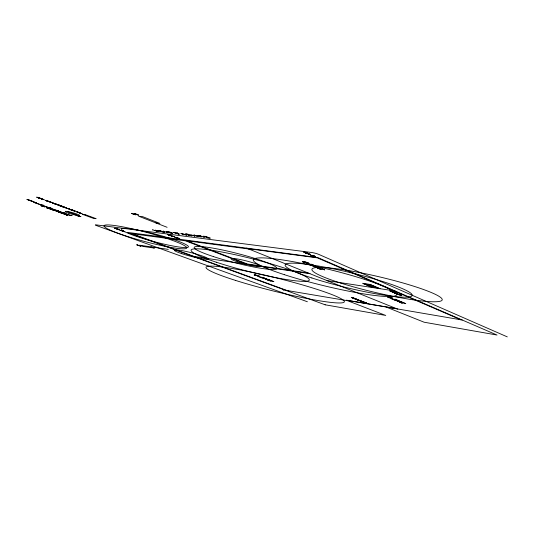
<?xml version="1.0" encoding="UTF-8"?>
<svg xmlns="http://www.w3.org/2000/svg" width="534" height="534" viewBox="0 0 534 534"><rect width="100%" height="100%" fill="white"/><g stroke="black" fill="none" stroke-linecap="round" stroke-linejoin="round"><path stroke-width="0.8" d="M42.279 206.064L41.639 205.83M397.783 301.236L399.986 301.523M57.725 211.391L55.796 211.063L57.312 211.244M269.743 280.176L269.196 280.143A3.618 0.354 14.1 0 1 268.862 280.09L266.012 279.402A4.179 0.407 14.1 0 1 265.725 279.302L265.184 278.968L269.476 279.903A4.172 0.407 14.1 0 1 269.743 280.003L270.251 280.297L267.247 279.789M392.417 298.259L387.651 297.138L388.745 297.224L388.191 297.204M302.351 261.62L302.611 261.58A4.96 0.627 13.8 0 1 304.814 261.887A2.657 0.34 13.8 0 1 305.949 262.161M270.791 281.091L271.486 280.744L273.882 281.565L267.821 280.063L270.444 281.031M320.887 269.39L322.082 268.902L324.765 269.91L322.055 268.782L320.5 269.229L317.623 268.148L320.453 269.33M44.422 206.838L44.983 206.785L42.393 206.231L44.622 206.738L43.715 206.545M49.135 201.572L46.872 201.058M62.765 213.46L63.346 213.42L60.823 212.879L62.985 213.373L62.091 213.179M172.529 233.271L172.322 233.285A7.683 0.928 15 0 1 171.361 233.191L166.074 231.509L167.442 231.683A7.609 0.914 14.9 0 1 168.49 231.829M389.913 290.957L392.957 291.597M394.399 292.272L391.836 291.771L392.603 292.025M173.31 236.308L171.1 235.928L172.929 236.168M309.833 254.291L308.812 254.157M394.085 292.191L392.55 291.978M394.205 292.799L397.016 293.4M158.338 231.416L158.324 231.416A3.337 0.394 15 0 1 157.744 231.369L156.449 231.209M303.619 252.068L306.202 252.515M391.682 291.584L392.583 291.637L391.689 291.697M305.121 252.716L305.715 252.736M402.089 303.078L403.604 302.858L405.773 303.659L403.677 302.785L401.782 302.958L399.485 302.104L401.675 303.012M306.362 252.722L304.801 252.529M53.467 203.467L55.276 203.848M307.884 253.363L305.628 253.009L305.969 253.056M358.708 300.368L360.891 300.976M64.794 207.366L63.012 206.985M397.303 293.526L396.989 293.446M135.075 214.655L131.337 213.346L135.629 214.842A2.95 0.38 15.3 0 0 135.743 214.828M157.049 230.875L158.905 231.522M309.44 253.937L306.836 253.543M44.022 199.709L42.133 199.302M48.901 208.327L48.788 208.287M254.391 274.937L255.833 275.204M170.186 235.207L169.819 235.247L171.814 235.748M174.792 236.983L174.872 236.922M171.701 235.801L170.726 235.641M64.501 207.285L63.92 207.199M51.718 209.321L53.493 209.869M53.467 209.935L53.186 209.922M168.17 234.7L170.266 235.16M198.548 235.674L201.325 236.989L197.72 235.574M55.216 203.854L52.412 203.027L55.002 203.681M167.93 234.626L168.343 234.66M169.485 235.22L170.553 235.354M62.331 206.578L62.945 206.665M48.774 201.492L46.171 200.751M303.913 252.141L304 252.141A2.877 0.394 13.8 0 1 305.101 252.275L305.321 252.315M305.401 252.782L305.488 252.789A2.87 0.394 13.8 0 1 306.589 252.922L307.938 253.276M49.629 208.747L51.778 209.248M51.344 209.368L50.483 209.094L51.164 209.215M118.962 229.667L117.12 229.106L118.354 229.26M48.28 208.14L48.594 208.273L47.846 208.14M255.813 275.117L257.181 275.384M41.465 198.888L43.755 199.542L43.074 199.529M49.889 208.821L51.331 209.074M51.604 209.441L52.786 209.869M114.636 228.198L115.611 228.325M114.877 228.265L117.26 229.166M116.425 228.832L116.011 228.625M394.546 292.866L395.601 293.066M352.407 297.718C349.329 297.204 352.74 297.685 354.322 298.299M134.715 213.867L135.709 214.001M54.949 210.476L54.648 210.276L55.015 210.403M354.896 298.853L356.592 299.2A3.745 0.374 13.5 0 1 357.046 299.367M312.71 255.626L314.319 256.113L311.175 255.412L313.151 255.859M29.357 200.243L29.143 200.19M65.822 214.621L67.905 215.069M395.634 293.012L397.316 293.466M57.745 204.769L58.9 205.049A4.686 0.534 15.8 0 1 59.241 205.169M71.249 215.502C72.31 215.903 69.447 214.788 72.09 215.609M34.95 202.326L35.591 202.453M79.88 213.119L80.327 213.199A3.01 0.34 15.5 0 1 80.968 213.366L81.635 213.54M365.59 303.078L367.599 303.512M395.434 292.725L392.931 292.292L395.42 292.772M48.314 208.093L47.339 207.813M173.336 236.489L174.571 236.789L174.024 236.655M49.535 207.613L50.91 208M354.516 298.653C359.482 299.481 349.116 297.458 355.083 298.686L354.222 298.493M53.707 210.056L54.635 210.303L54.154 210.136M355.524 299.147L355.13 298.913L356.478 299.167M60.669 205.83L61.777 206.111A4.259 0.487 15.7 0 1 62.098 206.224M55.823 204.055L56.984 204.342A4.285 0.487 15.8 0 1 57.312 204.462M71.876 209.955L72.971 210.236A4.192 0.474 15.6 0 1 73.285 210.349M177.094 237.904L178.189 238.177A4.038 0.474 14.8 0 1 178.469 238.284L176.827 238.111L178.837 238.424L177.635 238.037M119.129 229.794L118.835 229.747M357.466 299.888L359.108 300.175L356.785 299.681M35.144 202.379L36.032 202.633M117.78 229.26L118.461 229.466M36.365 197.133L37.56 197.613M37.173 197.213L38.294 197.627M37.841 197.286L38.802 197.68M37.487 197.547L39.189 197.78M45.891 200.25L47.159 200.717M46.478 200.51L45.003 200.357M70.728 215.249L71.896 215.549M122.106 230.815L123.421 231.109M48.621 201.645L51.377 202.273M49.422 201.732L50.99 202.172L50.062 201.792M49.675 202.032L50.323 202.106M28.122 199.823L29.41 200.197M50.884 202.386L52.245 202.593L51.11 202.473M29.971 200.457L29.49 200.41L30.571 200.604M30.124 200.477L31.172 200.764L30.258 200.637M305.989 252.776L306.823 252.922M31.119 200.884L32.14 201.184M31.906 201.211L33.268 201.585M34.189 201.919L32.914 201.645M33.415 201.672L34.249 201.979M35.805 202.439L36.652 202.746L35.538 202.593L36.072 202.726M58.58 205.156L57.819 205.076L59.681 205.336L58.867 205.043M59.294 205.236L58.319 205.063M138.066 215.129L134.041 213.68A6.922 0.901 15.3 0 0 134.541 214.121L134.748 214.274A12.008 1.542 15.4 0 1 135.102 214.541L135.129 214.581M365.456 302.818C368.407 303.459 362.226 302.304 365.41 302.871M65.115 207.512L66.496 207.886L65.789 207.586M41.091 205.043L41.966 205.136M65.822 207.813L65.014 207.726L66.87 207.986M41.178 205.663L42.526 206.191L41.418 205.75M41.272 205.737L40.924 205.697L41.485 205.81M169.638 235.12L169.211 235.053L169.572 235.107M28.369 199.89L29.223 200.19L28.042 199.823M69.1 209.188L71.81 209.809M69.914 209.281L71.436 209.708L70.581 209.355M70.114 209.562L70.762 209.635M48.36 207.666L49.228 207.766M75.888 211.684L78.611 212.312M76.696 211.778L77.724 212.158M77.37 211.858L78.238 212.218M78.972 212.445L80.153 212.879M79.506 212.686L78.024 212.512M56.704 210.249L57.639 210.61M52.759 209.935L53.887 210.222M55.489 210.249L56.357 210.349M155.901 222.932L159.84 223.392L142.545 216.624L138.6 216.183L167.109 227.304M171.154 235.708L170.827 235.661M50.123 207.699L50.91 207.94M57.966 211.811L60.516 212.398M58.94 212.165L59.528 212.232L58.546 211.878L60.155 212.305L59.675 212.252M59.541 212.385L61.931 212.912M65.181 213.086L64.153 212.966L65.462 213.26M62.505 212.786L63.379 212.892M60.335 212.672L61.724 212.839M81.949 213.633C81.241 213.48 79.466 212.979 80.788 213.46M57.278 210.369L58.166 210.63M67.811 215.115L67.164 214.822L67.604 214.988M152.871 229.847L152.51 229.807L158.191 231.522A2.85 0.34 15 0 0 158.958 231.562M157.957 230.488L160.787 230.842L161.148 230.982L158.685 230.675L164.719 232.35L161.895 231.99M163.524 231.189L163.13 231.142L167.456 232.697L167.069 232.644M180.699 233.345L186.86 235.154L181.28 233.505L183.322 234.706L182.915 234.653M185.151 233.905L188.155 234.279L188.515 234.426L185.899 234.092L190.157 235.12L187.741 234.813L189.096 235.347L192.073 235.814L189.076 235.434M190.618 234.593L194.536 236.028L193.769 234.987L194.269 235.053L198.187 236.589L194.296 235.16L195.037 236.195L194.536 236.128M203.254 236.182L206.378 236.569L206.738 236.716L204.015 236.375L208.367 237.416L205.85 237.103L207.205 237.637L210.283 238.124L207.165 237.73M154.58 230.501L156.455 230.715L155.768 230.368A3.878 0.461 15 0 1 155.327 230.187L155.668 230.201A3.471 0.414 15 0 0 156.248 230.461L157.023 230.795M175.953 233.164L178.863 234.066L173.29 232.417L177.495 233.258L176.801 232.857L177.208 232.904L179.384 234.206L178.957 234.152M154.94 230.635L156.275 230.801A3.264 0.387 15 0 1 156.876 230.895L158.344 231.376M64.661 214.254C67.331 215.102 64.647 213.72 65.809 214.361M204.008 237.33L204.409 237.383L200.504 236.015M360.397 301.063L362.105 301.356M172.308 236.342L173.443 236.635M174.625 237.229L177.181 237.79M310.1 254.878L310.795 255.179M119.81 230.127L120.564 230.434M175.346 237.503L176.994 237.717M310.735 255.225L313.151 255.539M120.53 230.388L122.179 230.648M313.264 255.98L312.143 255.833L314.733 256.227L314.239 256.013A2.496 0.34 13.8 0 0 313.945 255.893L313.218 255.693M123.614 231.489L124.689 231.629M178.703 238.751L179.911 238.912M314.065 256.56L315.661 256.767M247.849 248.637L317.289 257.849L460.829 319.779M248.757 249.004L186.666 240.761L247.309 263.97L308.191 272.994M392.143 291.531L390.247 291.09L393.164 291.864M391.963 291.611L392.343 291.604M392.136 291.691L394.419 292.225M52.672 209.809L52.539 209.789M65.849 214.521L64.948 214.301M309.94 264.751L313.785 265.325M391.883 298.326C395.006 298.619 388.992 297.084 390.234 297.411M168.657 234.746L168.998 234.766M118.648 229.446L119.202 229.573M118.868 229.527L119.763 229.76M168.323 249.385L139.614 245.219L143.059 246.448L154.406 248.103L150.962 246.868M361.231 301.123L361.832 301.263M366.724 303.285L367.579 303.506M192.654 256.273L309.987 273.715M401.054 295.128L398.931 294.528L400.046 294.968M364.048 283.928L371.464 285.043M365.516 284.542L372.926 285.663M366.978 285.163L374.381 286.284M368.433 285.777L375.823 286.898M359.375 300.649L359.022 300.529L360.296 300.942M369.862 286.378L377.244 287.499M371.304 286.985L378.679 288.113M327.075 280.617L395.173 291.017M396.261 293.653L399.812 294.521M400.4 295.342L401.888 295.569M76.809 215.282L77.183 215.335L72.284 213.42M399.412 294.554L400.026 294.721M261.613 277.68L264.831 278.194L260.966 277.513L267.34 279.128M49.849 207.673L50.723 208.02L50.176 207.786M398.744 294.474L397.964 294.374L398.818 294.534M266.666 278.955L263.769 278.554M57.498 210.369L58.259 210.583M360.363 300.956L360.804 301.083M362.065 301.383L361.411 301.249M363.808 302.024L361.271 301.443L363.928 302.07M353.608 298.072L353.274 298.112M358.674 300.262L359.689 300.402M366.805 303.412L365.576 303.132M391.329 307.591L392.597 307.804M396.448 308.612L346.499 300.215L462.284 320.026M283.047 289.788L284.081 289.962M287.325 290.456L288.393 290.636M285.37 290.229L347.44 300.682L385.742 315.44L325.086 304.774M358.287 300.195L358.387 300.188M115.885 228.599L115.738 228.572M397.93 294.368L397.903 294.361A3.084 0.354 13.1 0 1 397.496 294.247L398.004 294.341M360.43 300.916L359.729 300.742M168.504 231.836L170.433 232.317M169.178 235.047L168.637 234.967L169.071 235.067M304.754 252.475L304.787 252.482A2.683 0.374 13.8 0 0 306.129 252.649M47.573 207.853L46.818 207.806L47.786 208.033M35.952 202.706L35.618 202.62M66.223 214.728L66.87 214.855M66.316 214.741L67.044 215.055L66.289 214.828M170.753 235.434L171.487 235.607M62.838 206.638L61.984 206.551L63.973 207.245M52.486 209.775L52.299 209.735M52.492 209.568L52.939 209.688M304.994 262.007L308.258 263.122M53.373 203.134L52.719 203.127L53.48 203.441M62.678 206.565L64.494 207.172M27.848 199.689L27.915 199.663M393.097 291.804L394.179 292.105M72.17 210.002L73.712 210.509L72.07 210.323M361.431 301.163L361.818 301.256M306.843 252.962L307.691 253.163M115.718 228.599L115.344 228.512M58.233 204.849L58.787 205.049M390.327 297.431L390.888 297.565M358.127 300.135L357.446 299.948M62.798 206.591L64.828 207.265M30.191 200.651L29.811 200.524M56.224 204.115L57.752 204.622L56.11 204.449M26.974 199.409L27.721 199.589M119.509 229.807L119.062 229.533L119.563 229.82M53.287 203.074L55.296 203.761M64.427 213.874L65.201 214.121L64.534 213.934M306.082 253.123L306.242 253.116A2.677 0.367 13.8 0 0 307.611 253.29M27.608 199.636L27.04 199.502L27.528 199.663M115.524 228.532L115.204 228.472M399.706 301.95L402.089 302.244L398.604 301.196A4.058 0.434 13.1 0 0 398.351 301.156L397.283 301.129L401.014 302.271A4.686 0.507 13.1 0 0 401.401 302.337L402.596 302.404L402.289 302.177A4.339 0.467 13.1 0 0 401.982 302.05L400.093 301.49M169.498 234.913L169.912 235.047M47.473 207.713L47.753 208.1L47.259 207.9M42.146 198.988L41.138 198.808L43.08 199.569M61.317 206.164L59.488 205.69L61.03 206.057M72.357 210.189L70.688 209.815L72.497 210.283M177.568 238.184L176.053 237.817M77.283 215.689L80.948 216.617M395.273 293.226L395.954 293.366L394.232 292.859M305.521 252.362L306.102 252.549M47.252 200.824L48.834 201.418M310.875 265.211L317.596 266.913M116.752 228.665L115.931 228.398L116.272 228.492M118.575 229.687L118.261 229.593M122.68 231.035L121.258 230.695M394.326 299.848L400.24 301.343M56.524 204.402L54.688 203.921L56.818 204.462M135.576 213.874L136.003 213.98A2.817 0.367 15.3 0 1 138.393 214.842A2.817 0.367 15.3 0 1 138.199 215.182M42.139 198.948L44.055 199.623M50.583 209.148L50.516 209.134M399.606 301.924L397.783 301.269M41.652 198.688L38.782 197.967C43.521 198.448 33.435 197.066 41.011 198.561L40.023 198.521M358.634 299.988L355.804 299.3L357.653 299.607M80.821 213.507L79.88 213.193M201.912 236.395L199.195 235.748A3.805 0.481 14.7 0 0 198.535 235.674M47.332 200.877L49.155 201.518M28.816 200.123L28.709 199.963M31.546 201.111L30.992 200.931M170.166 235.521L170.566 235.607L170.092 235.501M392.096 291.324L389.94 291.023M31.426 200.944L31.84 201.084M400.099 294.701L401.461 295.235L398.838 294.828M67.291 215.002L67.257 214.988A4.405 0.467 15.5 0 0 66.964 214.915L66.917 214.902M257.068 275.404L256.227 275.31L259.531 276.218L254.458 275.097A3.838 0.38 14.1 0 1 254.097 274.957L255.572 275.123M47.753 208.1L46.852 207.593L48.934 208.24M118.455 229.627L117.894 229.473L118.274 229.567M46.118 200.697L46.932 201.031M48.788 208.2L46.738 207.806M71.169 215.476L70.795 215.356M395.153 293.159L394.526 292.919M391.028 297.658L392.437 298.219M47.539 207.753L48.053 208.013M392.223 291.317L392.944 291.591M267.133 279.709L265.632 279.142L269.757 280.136M119.302 229.6L119.596 229.693M47.753 207.813L47.292 207.966M364.395 302.264L364.996 302.551L362.866 302.077L364.715 302.491L364.328 302.271M81.635 213.426L82.016 213.567M52.833 209.655L53.18 209.735M51.264 202.62L50.683 202.453M305.728 252.996L305.141 252.822M388.879 297.665L389.646 297.879A3.111 0.34 13.2 0 0 391.849 298.312M255.612 275.177L257.335 275.804L254.431 274.997M122.867 230.942L123.835 231.255L122.226 231.042M367.325 303.419L367.853 303.619L365.883 303.212M356.505 299.207L357.313 299.474L354.87 298.92M61.39 206.017L62.538 206.391L60.896 206.204M118.021 229.119L118.348 229.253M304.173 252.328L303.993 252.322M64.314 214.141L63.746 213.94L64.374 214.134M389.052 297.652L388.185 297.284M62.979 206.938L62.358 206.698M42.099 199.255L41.472 198.995M114.93 228.352L114.656 228.278M169.799 235.407L169.472 235.314M353.929 298.186L354.623 298.413L352.774 298.106M168.217 234.8L168.671 234.94L167.91 234.713M49.909 208.954L49.642 208.841M66.156 214.781L65.842 214.688M33.228 201.598L30.778 200.811M305.575 252.942L305.214 252.862M46.178 207.519L46.792 207.799M307.397 301.757L96.868 225.715A4.152 0.441 15.3 0 1 95.352 224.994A4.272 0.454 15.3 0 1 96.213 224.881L311.482 252.482A5.267 0.734 13.7 0 1 318.678 254.358L507.3 336.881M43.387 205.189L42.36 205.076L43.448 205.383M51.571 209.548L52.098 209.715L51.344 209.455M78.732 215.803L76.869 215.582L80.514 216.504L79.085 216.39M287.432 290.389L288.287 290.703M286.938 290.489L132.125 233.725L185.472 240.827L247.062 264.363M325.246 304.834L127.379 232.37L317.71 257.542L497.027 335.038L424.143 322.222L386.803 307.31M122.126 230.822L122.947 231.095M123.521 231.329L124.802 231.796M283.167 289.728L284.001 290.035M80.514 213.013L79.079 212.899M61.604 206.231L61.056 206.024M72.384 210.202L72.778 210.349M49.762 207.759L49.515 207.659M260.252 277.246L257.895 276.372L263.823 277.82M72.19 210.169L71.836 210.029M366.211 303.012L366.831 303.212L364.869 302.858L365.656 302.932M58.079 204.929L57.772 204.849M35.164 202.439L35.498 202.566L34.997 202.399M178.656 238.585L179.297 238.832M365.683 302.765L363.961 302.498M353.688 298.232L352.133 297.859M306.015 252.509L306.449 252.629M67.518 211.511L77.27 215.422M246.601 248.136L397.81 309.166M391.589 307.544L392.377 307.858M28.275 199.943L28.723 200.117L28.075 199.89M393.051 299.42L391.055 298.593L396.582 299.914L394.86 299.2L395.28 299.267L397.269 300.101M396.034 300.662L399.539 301.163L393.651 299.674L397.87 300.348M304.647 262.621L303.539 262.161A4.165 0.527 13.8 0 1 303.105 261.967L302.938 261.867M303.319 262.194L309.006 263.322L307.778 262.808M309.293 264.677L306.703 263.602L309.346 264.59L311.002 264.824L308.932 263.956L312.977 265.098L310.748 264.163L311.155 264.223L313.738 265.305M313.158 266.286L312.831 266.152L316.796 266.713L310.074 265.004L314.853 265.765L314.519 265.632M56.137 204.215L55.856 204.142M372.739 287.592L362.573 283.3L369.995 284.415L380.108 288.72M400.687 295.262L401.588 295.649M308.031 254.057L310.361 254.311L308.605 254.131M314.266 256.4L315.467 256.914M308.632 254.077L308.425 254.05M358.701 300.428L360.937 300.896M135.723 214.681L134.975 214.161A4.839 0.627 15.3 0 1 134.715 213.974M172.008 233.051L171.921 232.984A4.072 0.494 14.9 0 0 170.213 232.33L169.298 232.076A3.384 0.407 14.9 0 0 168.677 231.95L168.544 231.923A7.91 0.955 14.9 0 0 167.809 231.823L166.828 231.696L170.96 233.058A9.125 1.108 15 0 0 171.754 233.144L171.774 233.138A3.391 0.407 14.9 0 0 172.001 233.138M197.854 235.594A2.984 0.374 14.7 0 1 200.437 235.921M170.419 232.317A3.625 0.434 14.9 0 1 172.322 233.051M302.925 261.76A2.737 0.347 13.8 0 1 305.021 262.04M306.035 262.161A5.24 0.667 13.8 0 1 307.744 262.801M303.392 262.201A4.899 0.621 13.8 0 1 302.271 261.7M318.157 267.307A3.277 0.407 13.7 0 0 314.793 266.826A3.251 0.407 13.7 0 0 317.303 267.868A3.211 0.4 13.7 0 0 320.627 268.335M318.171 267.294A2.957 0.367 13.7 0 1 319.726 267.788L319.839 267.828A3.458 0.427 13.7 0 1 320.807 268.382M315.28 266.98L320.153 268.168L315.287 266.967M363.881 302.131L364.215 302.217L363.881 302.131M69.286 208.874L66.563 208.293L69.286 208.874M68.913 208.827L67.938 208.62L68.913 208.827M75.207 211.057L72.497 210.476L75.207 211.057M74.833 211.01L73.866 210.803L74.833 211.01M34.617 202.479L33.749 202.379L70.294 215.396L34.617 202.479M84.986 214.561L82.229 214.241L93.343 218.333L96.107 218.666L84.986 214.561M116.566 228.792L117.8 229.079L116.606 228.799M137.078 244.859L136.724 244.806L140.963 246.241L137.078 244.859M81.101 213.313L81.135 213.32M63.633 213.814L63.659 213.84M237.463 261.847A15.239 1.682 14.3 0 0 260.599 266.366A15.239 1.682 14.3 0 0 239.552 259.377A15.239 1.682 14.3 0 0 237.463 261.847M121.398 234.446A42.827 4.646 15 0 0 186.593 248.223A42.827 4.646 15 0 0 128.187 227.951A42.827 4.646 15 0 0 121.398 234.446M136.717 236.469A34.623 3.818 14.9 0 0 188.362 246.968A34.623 3.818 14.9 0 0 139.748 230.434A34.623 3.818 14.9 0 0 136.717 236.469M340.879 283.127A66.897 8.07 13.2 0 0 442.059 300.201A66.897 8.07 13.2 0 0 348.201 270.498A66.897 8.07 13.2 0 0 340.879 283.127M311.883 277.967A65.355 7.743 13.5 0 0 411.994 295.849A65.355 7.743 13.5 0 0 322.196 266.68A65.355 7.743 13.5 0 0 311.883 277.967M213.426 256.594A42.727 4.806 14.3 0 0 276.966 268.642A42.727 4.806 14.3 0 0 216.377 248.757A42.727 4.806 14.3 0 0 213.426 256.594M181.914 253.703A17.462 1.802 14.6 0 0 208.14 259.03A17.462 1.802 14.6 0 0 183.756 250.953A17.462 1.802 14.6 0 0 181.914 253.703M68.465 213.106A7.483 0.828 15.6 0 0 79.633 215.516A7.483 0.828 15.6 0 0 69.2 211.824A7.483 0.828 15.6 0 0 68.465 213.106M284.308 274.663A73.785 8.531 13.7 0 0 396.488 295.022A73.785 8.531 13.7 0 0 294.181 261.88A73.785 8.531 13.7 0 0 284.308 274.663M216.257 262.194A60.949 6.622 14.2 0 0 309.073 280.43A60.949 6.622 14.2 0 0 225.261 252.662A60.949 6.622 14.2 0 0 216.257 262.194M235.454 280.383A71.269 6.715 14 0 0 344.076 302.184A71.269 6.715 14 0 0 246 271.052A71.269 6.715 14 0 0 235.454 280.383"/></g></svg>
